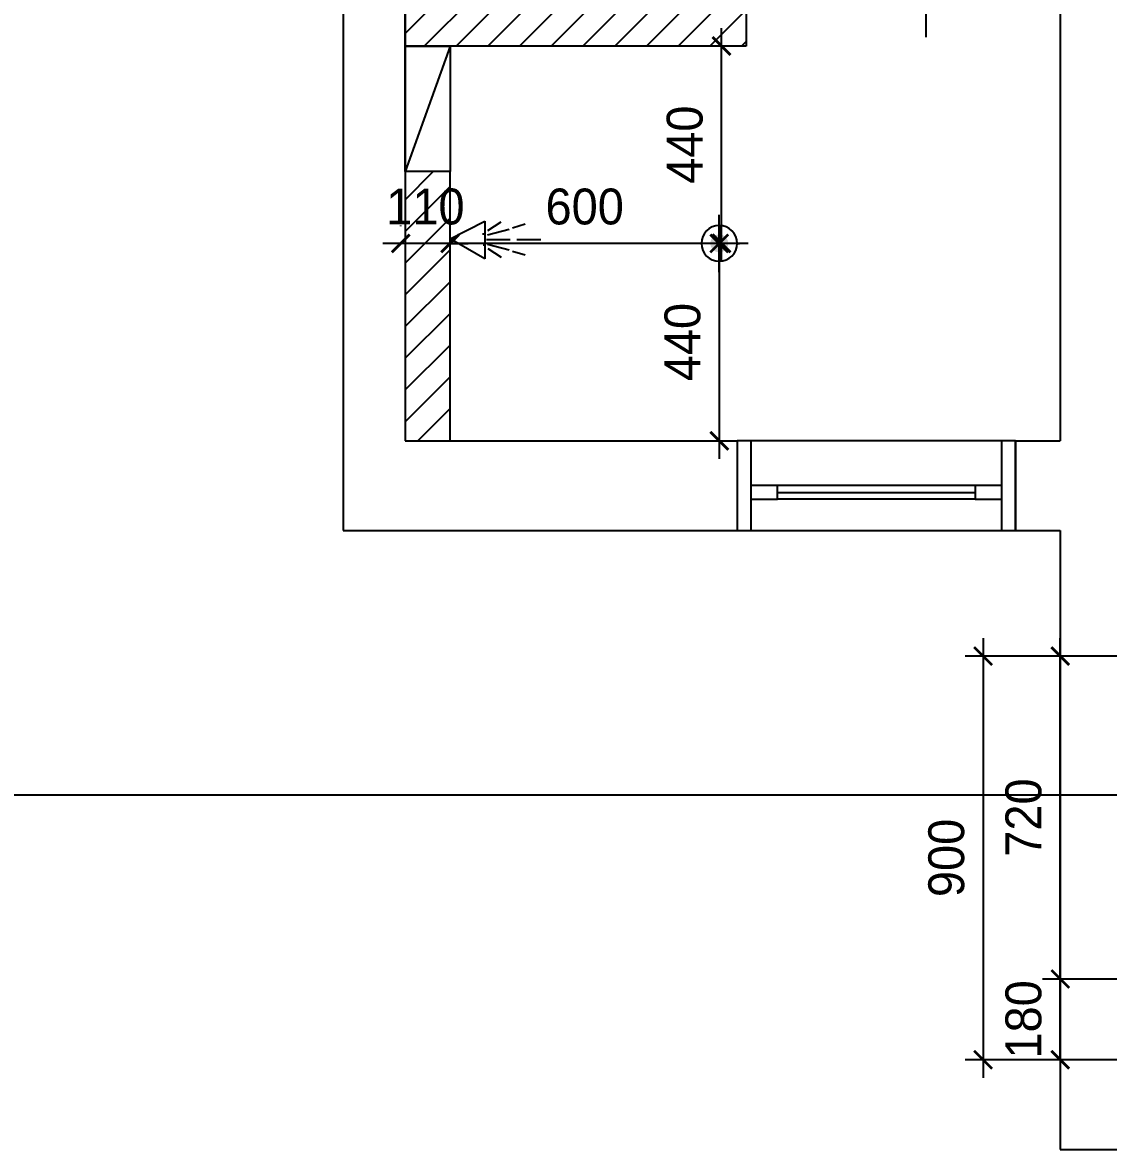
# Model space of a CAD drawing. Header units: inches. Extents: x 3778 to 56227, y -16914 to 35091.
# Drawn here: x 34485 to 36906, y 7474 to 9987 of the extents above; entities that cross this region are included whole.
import ezdxf

# ---------------------------------------------------------------- set-up
doc = ezdxf.new("R2010")
doc.units = ezdxf.units.IN
doc.header["$LTSCALE"] = 100
doc.header["$MEASUREMENT"] = 0
doc.header["$PDSIZE"] = 700.071425
for name, color, linetype in [('0-ELC TEXT', 7, 'Continuous'), ('03-WAL NEW', 3, 'Continuous'), ('04_FUR', 6, 'Continuous'), ('07-DIM WAL', 5, 'Continuous'), ('7', 7, 'Continuous'), ('BATH', 4, 'Continuous'), ('RC-LIGHT', 7, 'Continuous'), ('TOILET-1', 6, 'Continuous'), ('도면층2', 2, 'Continuous'), ('도면층4', 4, 'Continuous'), ('도면층5', 5, 'Continuous'), ('욕실설비', 3, 'Continuous')]:
    doc.layers.add(name, color=color, linetype=linetype)
doc.styles.add('HY 울릉도 L', font='')
doc.styles.get('HY 울릉도 L').set_extended_font_data('HY울릉도L')
doc.dimstyles.new('40', dxfattribs={"dimscale": 40, "dimtxt": 2, "dimasz": 1, "dimexe": 1, "dimexo": 1, "dimgap": 1, "dimtad": 1, "dimdec": 0, "dimrnd": 0.05, "dimdsep": 46, "dimlunit": 6, "dimtxsty": 'HY 울릉도 L', "dimblk": 'ARCHTICK', "dimcen": 2.5, "dimdle": 1, "dimclrd": 133, "dimclre": 133, "dimclrt": 30, "dimadec": 0, "dimazin": 0, "dimtfac": 1, "dimtdec": 0, "dimtix": 1, "dimtmove": 2, "dimatfit": 3, "dimldrblk": 'ARCHTICK', "dimfxl": 0, "dimlwd": -1, "dimlwe": -1, "dimarcsym": 0})

# ---------------------------------------------------------------- blocks, each defined once
blk = doc.blocks.new('FSFF')
at = {"layer": '도면층2'}
for p, q in [((41277.4, 8547.4), (41277.4, -1117.6)), ((41415.9, 1802.4), (41415.9, -917.6)), ((42875.9, 1802.4), (42875.9, -917.6)), ((41415.9, -917.6), (42155.9, -917.6)), ((42155.9, -917.6), (42155.9, -1117.6)), ((42775.9, -917.6), (42875.9, -917.6)), ((42775.9, -917.6), (42775.9, -1117.6)), ((41277.4, -1117.6), (42155.9, -1117.6)), ((42775.9, -1117.6), (42875.9, -1117.6)), ((42875.9, -1117.6), (42875.9, -2497.6)), ((42875.9, -2497.6), (43665.9, -2497.6))]:
    blk.add_line(p, q, dxfattribs=at)
at = {"layer": '도면층4'}
for p, q in [((42775.9, -917.6), (42155.9, -917.6)), ((42155.9, -917.6), (42155.9, -1117.6)), ((42185.9, -917.6), (42185.9, -1117.6)), ((42745.9, -1117.6), (42745.9, -917.6)), ((42775.9, -1117.6), (42775.9, -917.6)), ((42245.9, -1032.6), (42685.9, -1032.6)), ((42155.9, -1117.6), (42775.9, -1117.6))]:
    blk.add_line(p, q, dxfattribs=at)
for points in [[(42185.9, -1017.6), (42185.9, -1047.6), (42245.9, -1047.6), (42245.9, -1017.6)], [(42685.9, -1017.6), (42685.9, -1047.6), (42745.9, -1047.6), (42745.9, -1017.6)]]:
    blk.add_lwpolyline(points, close=True, dxfattribs=at)
at = {"layer": '도면층5'}
for p, q in [((42685.9, -1017.6), (42245.9, -1017.6)), ((42685.9, -1047.6), (42245.9, -1047.6))]:
    blk.add_line(p, q, dxfattribs=at)
blk = doc.blocks.new('AC-8')
at = {"layer": 'BATH'}
for p, q in [((-50.8, 54), (-0.1, 142.7)), ((-0.1, 142.7), (45.4, 54)), ((45.4, 54), (-50.8, 54)), ((-24.7, 46.5), (-46.3, 12.2)), ((-13.5, 47.3), (-27.7, -7.9)), ((-1.6, 49.5), (-1.6, -10.8)), ((10.4, 47.3), (24.5, -7.9)), ((21.6, 46.5), (43.2, 12.2)), ((-31.4, -16.2), (-41.1, -49)), ((-1.6, -27.3), (-1.6, -88.5)), ((28.3, -16.2), (38, -49))]:
    blk.add_line(p, q, dxfattribs=at)
blk = doc.blocks.new('CJWSWJDEH')
at = {"layer": '03-WAL NEW'}
h = blk.add_hatch(dxfattribs=at)
h.set_pattern_fill('_USER', color=256, scale=50, angle=45, pattern_type=0)
h.set_pattern_definition([(45, (25800, 0), (-35.35534, 35.35534), [])])
h.paths.add_polyline_path([(36098.3, 9934.4), (35338.3, 9934.4), (35338.3, 10054.4), (36098.3, 10054.4)])
h = blk.add_hatch(dxfattribs=at)
h.set_pattern_fill('_USER', color=8, scale=50, angle=45, pattern_type=0)
h.set_pattern_definition([(45, (28337.15, -34815.21), (-35.35534, 35.35534), [])])
h.paths.add_polyline_path([(35338.3, 9054.4), (35438.3, 9054.4), (35438.3, 9654.4), (35338.3, 9654.4)])
at = {"color": 8}
blk.add_lwpolyline([(36398.3, 10154.4), (36398.3, 10054.4), (36498.3, 10054.4), (36498.3, 9954.4)], dxfattribs=at)
at = {"layer": '03-WAL NEW'}
for points in [[(36098.3, 9934.4), (35338.3, 9934.4), (35338.3, 10054.4), (36098.3, 10054.4)], [(35338.3, 9054.4), (35438.3, 9054.4), (35438.3, 9654.4), (35338.3, 9654.4)]]:
    blk.add_lwpolyline(points, close=True, dxfattribs=at)
at = {"layer": '04_FUR', "color": 8}
blk.add_line((35438.3, 9934.4), (35338.3, 9654.4), dxfattribs=at)
blk.add_lwpolyline([(35438.3, 9654.4), (35338.3, 9654.4), (35338.3, 9934.4), (35438.3, 9934.4)], close=True, dxfattribs=at)
at = {"layer": '욕실설비', "color": 8}
for p, q in [((35510.6, 9515.9), (35513.3, 9515.9)), ((35512, 9490.9), (35513.3, 9490.9))]:
    blk.add_line(p, q, dxfattribs=at)
at = {"layer": '07-DIM WAL'}
blk.add_blockref('FSFF', (-6077.6, 9972), dxfattribs=at)
at = {"layer": 'TOILET-1', "color": 8, "linetype": 'Continuous', "xscale": 0.873786407766195, "yscale": 0.873786407766195, "zscale": 0.873786407766195, "rotation": 89.99999999999993}
blk.add_blockref('AC-8', (35563, 9504.5), dxfattribs=at)
blk = doc.blocks.new('_ArchTick')
at = {"color": 0, "linetype": 'ByBlock', "const_width": 0.15}
blk.add_lwpolyline([(-0.5, -0.5), (0.5, 0.5)], dxfattribs=at)
blk = doc.blocks.new('*D198')
at = {"layer": '07-DIM WAL', "color": 133}
for p, q in [((36798.3, 7854.4), (36798.3, 7894.4)), ((36958.3, 7854.4), (36758.3, 7854.4)), ((36798.3, 7674.4), (36798.3, 7854.4)), ((36958.3, 7674.4), (36758.3, 7674.4)), ((36798.3, 7674.4), (36798.3, 7634.4))]:
    blk.add_line(p, q, dxfattribs=at)
at = {"layer": 'Defpoints', "color": 0}
for p in [(36798.3, 7854.4), (36998.3, 7854.4), (36998.3, 7674.4)]:
    blk.add_point(p, dxfattribs=at)
at = {"layer": '07-DIM WAL', "color": 133, "xscale": 40, "yscale": 40, "zscale": 40}
for p, rotation in [((36798.3, 7854.4), 270), ((36798.3, 7674.4), 90)]:
    blk.add_blockref('_ArchTick', p, dxfattribs=dict(at, rotation=rotation))
at = {"layer": '07-DIM WAL', "color": 30, "insert": (36716.6, 7764.4), "char_height": 80, "attachment_point": 5, "rotation": 90, "style": 'HY 울릉도 L'}
blk.add_mtext('180', dxfattribs=at)
blk = doc.blocks.new('*D199')
at = {"layer": '07-DIM WAL', "color": 133}
for p, q in [((36798.3, 7814.4), (36798.3, 8614.4)), ((36958.3, 8574.4), (36758.3, 8574.4)), ((36958.3, 7854.4), (36758.3, 7854.4))]:
    blk.add_line(p, q, dxfattribs=at)
at = {"layer": 'Defpoints', "color": 0}
for p in [(36798.3, 8574.4), (36998.3, 8574.4), (36998.3, 7854.4)]:
    blk.add_point(p, dxfattribs=at)
at = {"layer": '07-DIM WAL', "color": 133, "xscale": 40, "yscale": 40, "zscale": 40}
for p, rotation in [((36798.3, 8574.4), 90), ((36798.3, 7854.4), 270)]:
    blk.add_blockref('_ArchTick', p, dxfattribs=dict(at, rotation=rotation))
at = {"layer": '07-DIM WAL', "color": 30, "insert": (36716.6, 8214.4), "char_height": 80, "attachment_point": 5, "rotation": 90, "style": 'HY 울릉도 L'}
blk.add_mtext('720', dxfattribs=at)
blk = doc.blocks.new('*D193')
at = {"layer": '07-DIM WAL', "color": 133}
for p, q in [((36626.4, 8614.4), (36626.4, 7634.4)), ((36958.3, 8574.4), (36586.4, 8574.4)), ((36958.3, 7674.4), (36586.4, 7674.4))]:
    blk.add_line(p, q, dxfattribs=at)
at = {"layer": 'Defpoints', "color": 0}
for p in [(36998.3, 8574.4), (36626.4, 7674.4), (36998.3, 7674.4)]:
    blk.add_point(p, dxfattribs=at)
at = {"layer": '07-DIM WAL', "color": 133, "xscale": 40, "yscale": 40, "zscale": 40}
for p, rotation in [((36626.4, 8574.4), 90), ((36626.4, 7674.4), 270)]:
    blk.add_blockref('_ArchTick', p, dxfattribs=dict(at, rotation=rotation))
at = {"layer": '07-DIM WAL', "color": 30, "insert": (36544.7, 8124.4), "char_height": 80, "attachment_point": 5, "rotation": 90, "style": 'HY 울릉도 L'}
blk.add_mtext('900', dxfattribs=at)
blk = doc.blocks.new('hallogen')
h = blk.add_hatch(color=256)
h.dxf.hatch_style = 1
edge = h.paths.add_edge_path()
edge.add_arc((48591.7, 60854.3), 31.2, 0, 360, ccw=False)
at = {"color": 1, "linetype": 'Continuous'}
for p, q in [((48591.7, 60954.3), (48591.7, 60754.3)), ((48691.7, 60854.3), (48491.7, 60854.3))]:
    blk.add_line(p, q, dxfattribs=at)
at = {"color": 4, "linetype": 'Continuous'}
blk.add_circle((48591.7, 60854.3), 62.5, dxfattribs=at)
blk = doc.blocks.new('*D430')
at = {"layer": '07-DIM WAL', "color": 133}
blk.add_line((36078.3, 9494.4), (35398.3, 9494.4), dxfattribs=at)
at = {"layer": 'Defpoints', "color": 0}
for p in [(35438.3, 9494.4), (35438.3, 9494.4), (36038.3, 9494.4)]:
    blk.add_point(p, dxfattribs=at)
at = {"layer": '07-DIM WAL', "color": 133, "xscale": 40, "yscale": 40, "zscale": 40, "rotation": 180}
blk.add_blockref('_ArchTick', (35438.3, 9494.4), dxfattribs=at)
at = {"layer": '07-DIM WAL', "color": 133, "xscale": 40, "yscale": 40, "zscale": 40}
blk.add_blockref('_ArchTick', (36038.3, 9494.4), dxfattribs=at)
at = {"layer": '07-DIM WAL', "color": 30, "insert": (35738.3, 9576.1), "char_height": 80, "attachment_point": 5, "style": 'HY 울릉도 L'}
blk.add_mtext('600', dxfattribs=at)
blk = doc.blocks.new('*D427')
at = {"layer": '07-DIM WAL', "color": 133}
for p, q in [((35328.3, 9532.5), (35328.3, 9534.4)), ((35328.3, 9494.4), (35288.3, 9494.4)), ((35438.3, 9494.4), (35328.3, 9494.4)), ((35438.3, 9494.4), (35478.3, 9494.4))]:
    blk.add_line(p, q, dxfattribs=at)
at = {"layer": 'Defpoints', "color": 0}
for p in [(35328.3, 9494.4), (35328.3, 9492.5), (35438.3, 9494.4)]:
    blk.add_point(p, dxfattribs=at)
at = {"layer": '07-DIM WAL', "color": 133, "xscale": 40, "yscale": 40, "zscale": 40}
blk.add_blockref('_ArchTick', (35328.3, 9494.4), dxfattribs=at)
at = {"layer": '07-DIM WAL', "color": 133, "xscale": 40, "yscale": 40, "zscale": 40, "rotation": 180}
blk.add_blockref('_ArchTick', (35438.3, 9494.4), dxfattribs=at)
at = {"layer": '07-DIM WAL', "color": 30, "insert": (35383.3, 9576.1), "char_height": 80, "attachment_point": 5, "style": 'HY 울릉도 L'}
blk.add_mtext('110', dxfattribs=at)
blk = doc.blocks.new('*D428')
at = {"layer": '07-DIM WAL', "color": 133}
for p, q in [((36043.3, 9454.4), (36043.3, 9974.4)), ((36078.3, 9494.4), (36083.3, 9494.4))]:
    blk.add_line(p, q, dxfattribs=at)
at = {"layer": 'Defpoints', "color": 0}
for p in [(36043.3, 9934.4), (36043.3, 9934.4), (36038.3, 9494.4)]:
    blk.add_point(p, dxfattribs=at)
at = {"layer": '07-DIM WAL', "color": 133, "xscale": 40, "yscale": 40, "zscale": 40}
for p, rotation in [((36043.3, 9934.4), 90), ((36043.3, 9494.4), 270)]:
    blk.add_blockref('_ArchTick', p, dxfattribs=dict(at, rotation=rotation))
at = {"layer": '07-DIM WAL', "color": 30, "insert": (35961.6, 9714.4), "char_height": 80, "attachment_point": 5, "rotation": 90, "style": 'HY 울릉도 L'}
blk.add_mtext('440', dxfattribs=at)
blk = doc.blocks.new('*D429')
at = {"layer": '07-DIM WAL', "color": 133}
blk.add_line((36038.3, 9534.4), (36038.3, 9014.4), dxfattribs=at)
at = {"layer": 'Defpoints', "color": 0}
for p in [(36038.3, 9494.4), (36038.3, 9054.4), (36038.3, 9054.4)]:
    blk.add_point(p, dxfattribs=at)
at = {"layer": '07-DIM WAL', "color": 133, "xscale": 40, "yscale": 40, "zscale": 40}
for p, rotation in [((36038.3, 9494.4), 90), ((36038.3, 9054.4), 270)]:
    blk.add_blockref('_ArchTick', p, dxfattribs=dict(at, rotation=rotation))
at = {"layer": '07-DIM WAL', "color": 30, "insert": (35956.6, 9274.4), "char_height": 80, "attachment_point": 5, "rotation": 90, "style": 'HY 울릉도 L'}
blk.add_mtext('440', dxfattribs=at)

msp = doc.modelspace()

# ---------------------------------------------------------------- linework, layer by layer
at = {"layer": '0-ELC TEXT'}
msp.add_line((34378.4, 8265.4), (37403, 8265.4), dxfattribs=at)

# ---------------------------------------------------------------- block references
at = {"layer": '7'}
msp.add_blockref('CJWSWJDEH', (0, 0), dxfattribs=at)
at = {"layer": 'RC-LIGHT', "xscale": -0.64, "yscale": 0.64, "zscale": 0.64, "rotation": 180}
msp.add_blockref('hallogen', (4939.6, 48441.2), dxfattribs=at)

# ---------------------------------------------------------------- dimensions: what is measured, and where the dimension line sits
at = {"layer": '07-DIM WAL'}
for base, p1, p2, angle, picture, middle in [((36043.3, 9934.4), (36038.3, 9494.4), (36043.3, 9934.4), 270, '*D428', (35961.6, 9714.4)), ((35328.3, 9494.4), (35438.3, 9494.4), (35328.3, 9492.5), 180, '*D427', (35383.3, 9576.1)), ((35438.3, 9494.4), (36038.3, 9494.4), (35438.3, 9494.4), 180, '*D430', (35738.3, 9576.1)), ((36038.3, 9054.4), (36038.3, 9494.4), (36038.3, 9054.4), 270, '*D429', (35956.6, 9274.4)), ((36626.4, 7674.4), (36998.3, 8574.4), (36998.3, 7674.4), 270, '*D193', (36544.7, 8124.4)), ((36798.3, 8574.4), (36998.3, 7854.4), (36998.3, 8574.4), 270, '*D199', (36716.6, 8214.4)), ((36798.3, 7854.4), (36998.3, 7674.4), (36998.3, 7854.4), 270, '*D198', (36716.6, 7764.4))]:
    dim = msp.add_linear_dim(base=base, p1=p1, p2=p2, angle=angle, dimstyle='40', override={"dimfxl": 1.25}, dxfattribs=at)
    dim.commit()
    dim.dimension.update_dxf_attribs({"geometry": picture, "text_midpoint": middle})

doc.saveas('drawing.dxf')
